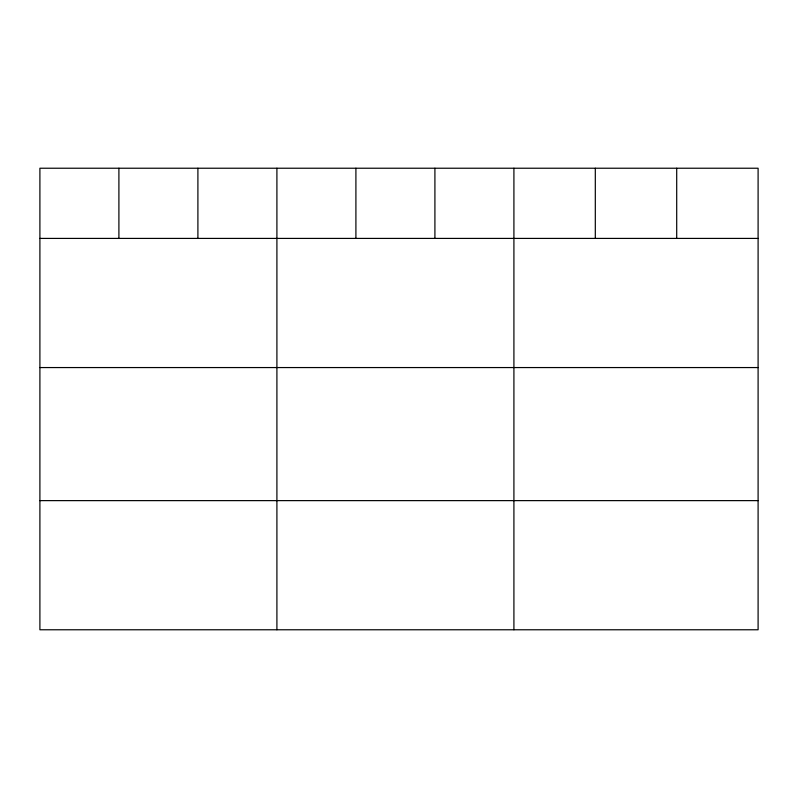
<?xml version="1.0" encoding="UTF-8"?>
<svg xmlns="http://www.w3.org/2000/svg" width="798" height="798" viewBox="0 0 798 798"><rect width="100%" height="100%" fill="white"/><g stroke="black" fill="none" stroke-linecap="round" stroke-linejoin="round"><path stroke-width="1.2" d="M758.1 238.412L758.1 629.772L39.9 629.772L39.9 168.228L758.1 168.228L758.1 238.412L39.9 238.412M39.9 367.559L758.1 367.559M39.9 500.625L758.1 500.625M676.704 168.228L676.704 238.412M595.308 168.228L595.308 238.412M513.912 168.228L513.912 629.772M434.91 168.228L434.91 238.412M355.908 168.228L355.908 238.412M276.906 168.228L276.906 629.772M197.904 168.228L197.904 238.412M118.902 168.228L118.902 238.412"/></g></svg>
